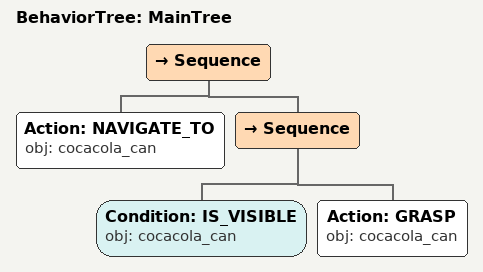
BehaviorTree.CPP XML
<root main_tree_to_execute="MainTree">
  <BehaviorTree ID="MainTree">
    <Sequence>
      <!-- Navigate to cocacola_can -->
      <Action ID="NAVIGATE_TO" obj="cocacola_can" />
      <Sequence>
        <!-- Check cocacola_can is visible before GRASP -->
        <Condition ID="IS_VISIBLE" obj="cocacola_can" />
        <!-- Grasp cocacola_can -->
        <Action ID="GRASP" obj="cocacola_can" />
      </Sequence>
    </Sequence>
  </BehaviorTree>
</root>
